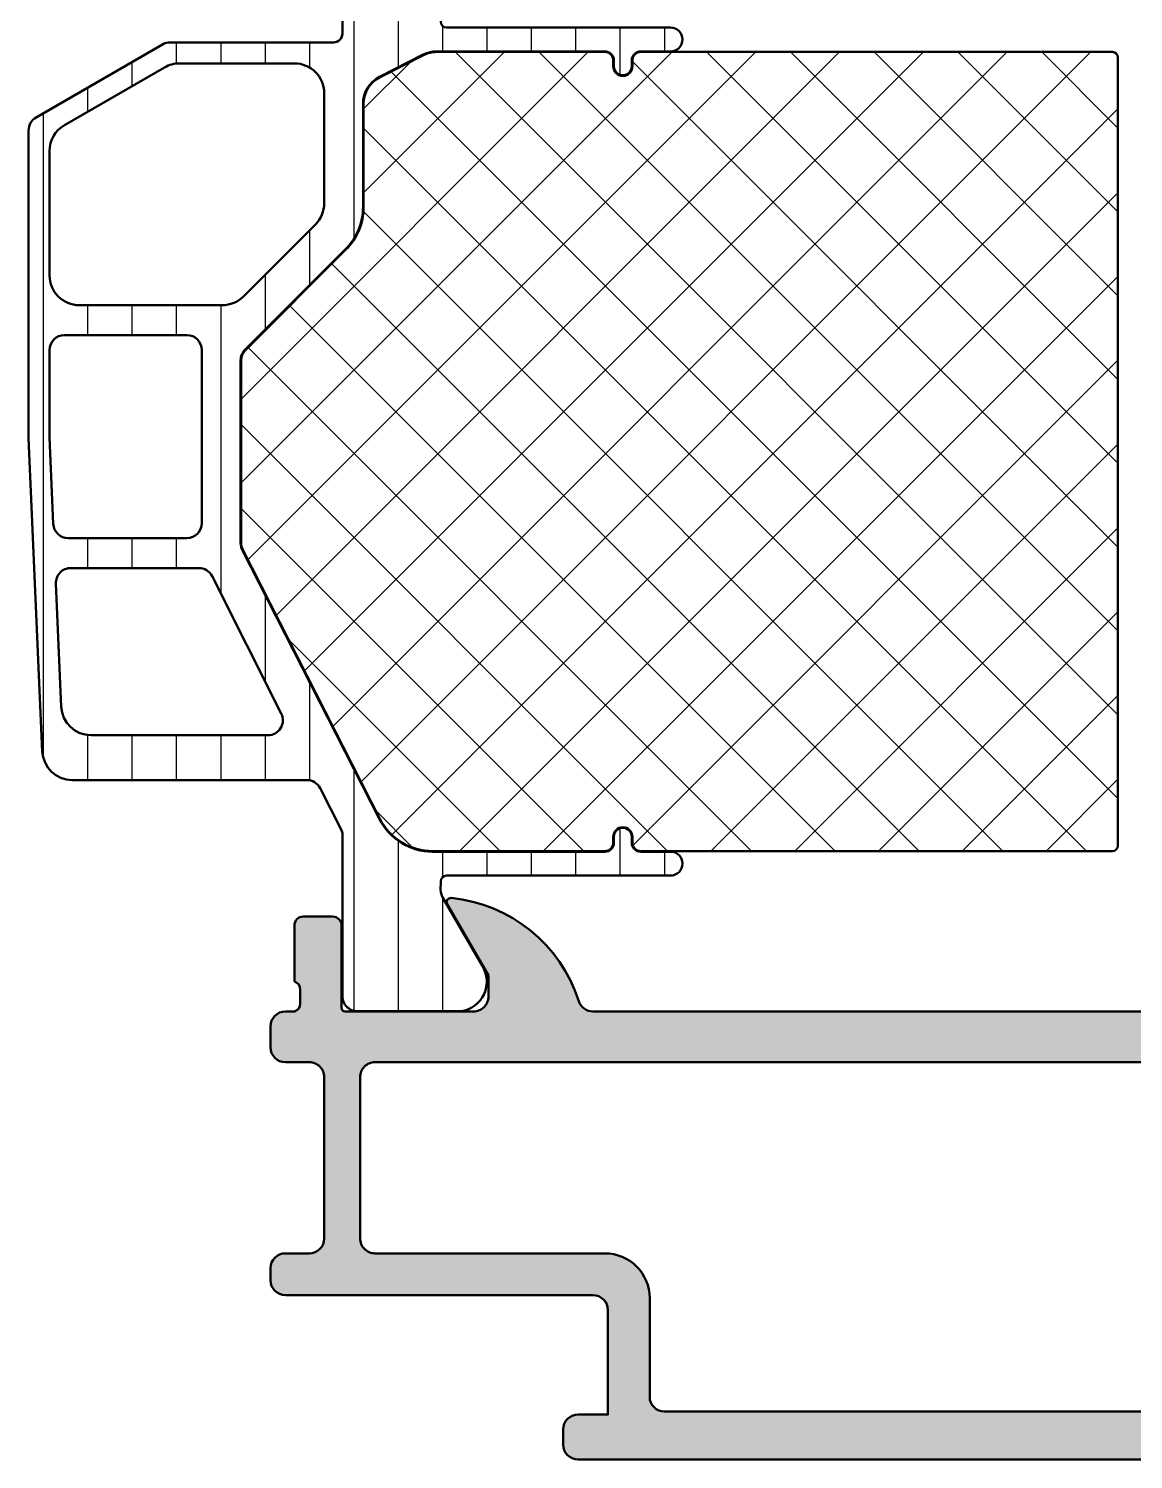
# Model space of a CAD drawing. Extents: x -30 to 68, y 0 to 85.
# Drawn here: x -10.9 to 26.1, y 0 to 47.91 of the extents above; entities that cross this region are included whole.
import ezdxf

# ---------------------------------------------------------------- set-up
doc = ezdxf.new("R2010")
doc.units = 0
for name, color, linetype, lineweight in [('0S-Alu contour', 7, 'Continuous', 50), ('0S-Alu hatch', 252, 'Continuous', 25), ('0S-Plastic contour', 254, 'Continuous', 50), ('0S-Plastic hatch', 253, 'Continuous', 25), ('0S-PT contour', 91, 'Continuous', 50), ('0S-PT hatch', 103, 'Continuous', 25)]:
    doc.layers.add(name, color=color, linetype=linetype, lineweight=lineweight)

# ---------------------------------------------------------------- blocks, each defined once
blk = doc.blocks.new('345350__1DEC77CE_084C_4A21_AF90_62C5592C5F81_')
at = {"layer": '0S-Alu hatch'}
h = blk.add_hatch(color=256, dxfattribs=at)
edge = h.paths.add_edge_path()
edge.add_line((7.000276367180042, 1.000000012878446), (7.000276367180042, 0.5000000128784468))
edge.add_arc((7.500391118378033, 0.5001147334620317), 0.5001147643557833, 180.0131429938963, 269.9798609896767)
edge.add_line((7.500215332023778, 8e-16), (67.5, 1e-16))
edge.add_arc((67.5, 0.5000000000000002), 0.5000000000000001, 270, 360)
edge.add_line((68, 0.5000000000000002), (68, 4.5))
edge.add_arc((67.5, 4.5), 0.5, 0, 90)
edge.add_line((67.5, 5), (66.19999999999999, 5))
edge.add_arc((66.19999999999999, 4.5), 0.5, 90, 180)
edge.add_line((65.69999999999999, 4.5), (65.69999999999999, 4))
edge.add_line((65.69999999999999, 4), (66.69999999999999, 4))
edge.add_line((66.69999999999999, 4), (66.69999999999996, 2.299999999999997))
edge.add_ellipse((65.69999999999997, 2.299999999999987), major_axis=(-0.9999999999999857, 0), ratio=1, start_angle=89.9999999999992, end_angle=180, ccw=False)
edge.add_line((65.69999999999996, 1.299999999999997), (61.69999999999999, 1.299999999999982))
edge.add_ellipse((61.69999999999999, 2.299999999999983), major_axis=(-1.000000000000001, 0), ratio=1, start_angle=0, end_angle=90, ccw=False)
edge.add_line((60.69999999999999, 2.299999999999982), (60.69999999999999, 4))
edge.add_line((60.69999999999999, 4), (61.69999999999999, 4))
edge.add_line((61.69999999999999, 4), (61.69999999999999, 4.499999999999984))
edge.add_arc((61.19999999999999, 4.5), 0.5, 0, 90)
edge.add_line((61.19999999999999, 5), (58.4, 4.999999999999999))
edge.add_arc((58.4, 4.499999999999998), 0.5000000000000009, 90, 180)
edge.add_line((57.9, 4.499999999999998), (57.9, 4.299999999999982))
edge.add_arc((58.4, 4.299999999999982), 0.5, 180, 270)
edge.add_line((58.4, 3.799999999999982), (58.9, 3.799999999999982))
edge.add_ellipse((58.90000000000001, 3.299999999999988), major_axis=(-0.4999999999999947, 0), ratio=1, start_angle=180, end_angle=270.0000000000008, ccw=False)
edge.add_line((59.40000000000001, 3.299999999999982), (59.39999999999997, 2.099999999999981))
edge.add_ellipse((58.89999999999997, 2.099999999999974), major_axis=(-0.5, 0), ratio=1, start_angle=90, end_angle=180, ccw=False)
edge.add_line((58.89999999999997, 1.599999999999978), (45.9983668848607, 1.599999999999979))
edge.add_line((45.9983668848607, 1.599999999999979), (39.90086726378649, 2.209750724796321))
edge.add_ellipse((40.00036986780802, 3.204788067252843), major_axis=(-1.000000040545, 0), ratio=1, start_angle=1.5080649291121517e-05, end_angle=84.28947129819278, ccw=False)
edge.add_line((39.00036982726306, 3.204787804045858), (39.00036982726304, 12.79998738861467))
edge.add_ellipse((39.50041968100179, 12.79987268502243), major_axis=(-0.5000498668943465, 0), ratio=1, start_angle=270.0131427528001, end_angle=359.9868572472245, ccw=False)
edge.add_line((39.50030497740954, 13.29992253876117), (40.5, 13.29992253876117))
edge.add_arc((40.5, 13.79992253876117), 0.5, 270, 360)
edge.add_line((41, 13.79992253876117), (41, 15))
edge.add_ellipse((41.07883644654306, 15.26752059199312), major_axis=(-0.2788950563274436, 0), ratio=1, start_angle=-1.164589374096181, end_angle=73.58012358050541, ccw=False)
edge.add_line((40.79999899999999, 15.27318899999149), (40.79999899999999, 15.72678299999148))
edge.add_ellipse((41.07886709564314, 15.73244365946856), major_axis=(-0.2789255417371297, 0), ratio=1, start_angle=-73.57540544464831, end_angle=1.1628700728916215, ccw=False)
edge.add_line((41, 15.99998699999148), (41, 17.879998))
edge.add_arc((40.69999999999999, 17.879998), 0.3000000000000114, 0, 90)
edge.add_line((40.69999999999999, 18.17999800000001), (39.72002568095721, 18.179998))
edge.add_arc((39.72002568095721, 17.879998), 0.3000000000000007, 90, 180)
edge.add_line((39.42002568095721, 17.879998), (39.42002568095721, 15.11999999999999))
edge.add_ellipse((39.30002568095721, 15.12), major_axis=(-0.1199999999999974, 0), ratio=1, start_angle=90, end_angle=180, ccw=False)
edge.add_line((39.30002568095721, 15), (35.00000000000002, 15))
edge.add_ellipse((35.00000000000001, 15.49999999999999), major_axis=(-0.4999999999999965, 0), ratio=1, start_angle=0, end_angle=90.0000000000008, ccw=False)
edge.add_line((34.50000000000001, 15.5), (34.49999999999999, 16.2))
edge.add_line((34.49999999999999, 16.2), (35.88149545762237, 18.59282032302755))
edge.add_arc((35.76188021535172, 18.6618802153517), 0.1381197846482894, 330.0000000000001, 455.6225775507986)
edge.add_arc((36.23822324117386, 13.82339113815207), 5.000000000000113, 95.622577550794, 162.2515836439304)
edge.add_ellipse((31.00000000000005, 15.49999999999988), major_axis=(-0.4999999999998844, 0), ratio=1, start_angle=89.99999999999511, end_angle=162.2515836439256, ccw=False)
edge.add_line((31.00000000000001, 15), (7.999999999999992, 15))
edge.add_ellipse((8.000000000000023, 15.49999999999984), major_axis=(-0.4999999999998384, 0), ratio=1, start_angle=17.748416356065775, end_angle=89.99999999999648, ccw=False)
edge.add_arc((2.761776758826187, 13.82339113815201), 5.000000000000197, 17.74841635607066, 84.37742244920675)
edge.add_arc((3.23811978464829, 18.66188021535171), 0.138119784648294, 84.37742244921039, 209.9999999999989)
edge.add_line((3.11850454237763, 18.59282032302757), (4.500000000000007, 16.19999999999999))
edge.add_line((4.500000000000007, 16.19999999999999), (4.5, 15.5))
edge.add_ellipse((4, 15.50000000000001), major_axis=(-0.4999999999999992, 0), ratio=1, start_angle=89.9999999999983, end_angle=180, ccw=False)
edge.add_line((3.999999999999985, 15.00000000000001), (-0.3000256809571908, 15))
edge.add_ellipse((-0.3000256809571966, 15.12), major_axis=(-0.1199999999999992, 0), ratio=1, start_angle=0, end_angle=90.00000000000267, ccw=False)
edge.add_line((-0.4200256809571954, 15.12), (-0.4200256809571954, 17.879998))
edge.add_arc((-0.7200256809572068, 17.87999799999999), 0.3000000000000114, 0, 90)
edge.add_line((-0.7200256809572068, 18.17999800000001), (-1.699999999999988, 18.179998))
edge.add_arc((-1.700000000000002, 17.87999800000001), 0.2999999999999936, 89.99999999999729, 180)
edge.add_line((-1.999999999999996, 17.87999800000001), (-1.999999999999985, 15.99998699999149))
edge.add_ellipse((-2.078867095643157, 15.73244365946855), major_axis=(-0.2789255417371535, 0), ratio=1, start_angle=178.8371299271133, end_angle=253.5754054446447, ccw=False)
edge.add_line((-1.799998999999985, 15.72678299999149), (-1.799998999999985, 15.2731889999915))
edge.add_ellipse((-2.078836446543035, 15.26752059199313), major_axis=(-0.2788950563274373, 0), ratio=1, start_angle=106.41987641949041, end_angle=181.1645893740969, ccw=False)
edge.add_line((-2, 15.00000000000001), (-2.299680908210589, 15))
edge.add_arc((-2.299680908210589, 14.5), 0.5000000000000036, 90, 180)
edge.add_line((-2.799680908210593, 14.5), (-2.799680908210589, 13.79992253876117))
edge.add_arc((-2.29956618973938, 13.80003725723238), 0.5001147316285183, 180.0131427528032, 269.9868572472035)
edge.add_line((-2.299680908210547, 13.29992253876117), (-1.499693115241839, 13.29992253876117))
edge.add_ellipse((-1.499443254268492, 12.80017239973451), major_axis=(-0.4997502014883678, 0), ratio=1, start_angle=179.9713537287259, end_angle=270.02864627126036, ccw=False)
edge.add_line((-0.9996931152418397, 12.79992253876115), (-0.9996931152418255, 7.400020671848328))
edge.add_ellipse((-1.499713436076874, 7.400040992683379), major_axis=(-0.5000203212479685, 0), ratio=1, start_angle=90.0023285015335, end_angle=179.9976714983276, ccw=False)
edge.add_line((-1.499693115241825, 6.90002067184833), (-2.299680908210575, 6.900020671848325))
edge.add_arc((-2.299566189739365, 6.399905953377112), 0.5001147316285218, 90.01314275280141, 179.9868572471968)
edge.add_line((-2.799680908210579, 6.400020671848338), (-2.799680908210575, 5.999996257785828))
edge.add_arc((-2.299566189739365, 6.000110976257024), 0.5001147316285183, 180.0131427528032, 269.986857247197)
edge.add_line((-2.299680908210589, 5.499996257785815), (8.00027636718005, 5.499996257785825))
edge.add_ellipse((8.000276199942052, 4.999996090547827), major_axis=(-0.5000001672380266, 0), ratio=1, start_angle=180.0000191671709, end_angle=269.9999808359436, ccw=False)
edge.add_line((8.50027636718005, 4.999996257813003), (8.500276367180042, 1.499999953273801))
edge.add_line((8.500276367180042, 1.499999953273801), (7.500276367180042, 1.499999953273801))
edge.add_arc((7.500391085671957, 0.9998852347682088), 0.5001147316629067, 90.0131427551726, 179.9868504146385)
edge = h.paths.add_edge_path()
edge.add_line((0.7003190917894245, 13.29992253876117), (37.30035380553454, 13.29992253876116))
edge.add_ellipse((37.30048878729687, 12.80005752052349), major_axis=(-0.4998650364626666, 0), ratio=1, start_angle=179.9845280529183, end_angle=270.0154719470708, ccw=False)
edge.add_line((37.80035380553454, 12.79992253876116), (37.80035380553453, 2.099975658420646))
edge.add_ellipse((37.30025928519608, 2.100070059527233), major_axis=(-0.5000945292483385, 0), ratio=1, start_angle=90.0108291856593, end_angle=179.9891844747251, ccw=False)
edge.add_line((37.30035380553454, 1.5999755392113), (10.40030078124254, 1.5999755392113))
edge.add_ellipse((10.400395301581, 2.100070059527243), major_axis=(-0.5000945292483491, 0), ratio=1, start_angle=0.010815525275006621, end_angle=89.98917081434081, ccw=False)
edge.add_line((9.900300781242542, 2.099975658420602), (9.900300781242535, 5.400020670741937))
edge.add_arc((8.40030085426848, 5.400020744874273), 1.499999926974057, 2.8316468405e-06, 90.00000278938575)
edge.add_line((8.400300781242535, 6.900020671848325), (0.7003190917894245, 6.900020671848327))
edge.add_ellipse((0.7001505502649508, 7.39979111946681), major_axis=(-0.4997704760377753, 0), ratio=1, start_angle=-0.02631684688930136, end_angle=90.0193223062808, ccw=False)
edge.add_line((0.2003801269456744, 7.400020671848325), (0.2003801269456733, 12.79992253876121))
edge.add_ellipse((0.7001505502649508, 12.80015209114268), major_axis=(-0.4997704760377764, 0), ratio=1, start_angle=-90.01932230628069, end_angle=0.02631684688930136, ccw=False)
at = {"layer": '0S-Alu contour', "color": 7}
for points in [[(3.11850454237763, 18.59282032302757), (4.500000000000007, 16.19999999999999), (4.5, 15.5)], [(-1.999999999999996, 17.87999800000001), (-1.999999999999985, 15.99998699999149)], [(-0.7200256809572068, 18.17999800000001), (-1.699999999999988, 18.179998)], [(-0.4200256809571954, 15.12), (-0.4200256809571954, 17.879998)], [(-1.799998999999985, 15.72678299999149), (-1.799998999999985, 15.2731889999915)], [(-2, 15.00000000000001), (-2.299680908210589, 15)], [(3.999999999999985, 15.00000000000001), (-0.3000256809571908, 15)], [(31.00000000000001, 15), (7.999999999999992, 15)], [(-2.799680908210593, 14.5), (-2.799680908210589, 13.79992253876117)], [(-2.299680908210547, 13.29992253876117), (-1.499693115241839, 13.29992253876117)], [(0.7003190917894245, 13.29992253876117), (37.30035380553454, 13.29992253876116)], [(-0.9996931152418397, 12.79992253876115), (-0.9996931152418255, 7.400020671848328)], [(0.2003801269456744, 7.400020671848325), (0.2003801269456733, 12.79992253876121)], [(-1.499693115241825, 6.90002067184833), (-2.299680908210575, 6.900020671848325)], [(8.400300781242535, 6.900020671848325), (0.7003190917894244, 6.900020671848327)], [(-2.799680908210579, 6.400020671848338), (-2.799680908210575, 5.999996257785828)], [(-2.299680908210589, 5.499996257785815), (8.00027636718005, 5.499996257785825)], [(9.900300781242542, 2.099975658420602), (9.900300781242535, 5.400020670741937)], [(8.50027636718005, 4.999996257813003), (8.500276367180042, 1.499999953273801), (7.500276367180042, 1.499999953273801)], [(37.30035380553454, 1.5999755392113), (10.40030078124254, 1.5999755392113)], [(7.000276367180042, 1.000000012878446), (7.000276367180042, 0.5000000128784468)], [(7.500215332023778, 8e-16), (67.5, 1e-16)]]:
    blk.add_lwpolyline(points, dxfattribs=at)
for centre, radius, start, end in [((3.23811978464829, 18.66188021535171), 0.138119784648294, 84.37742244921039, 209.9999999999989), ((2.761776758826187, 13.82339113815201), 5.000000000000197, 17.74841635607066, 84.37742244920675), ((-1.700000000000002, 17.87999800000001), 0.2999999999999936, 89.99999999999729, 180), ((-0.7200256809572068, 17.87999799999999), 0.3000000000000114, 0, 90), ((-2.299680908210589, 14.5), 0.5000000000000036, 90, 180), ((-2.29956618973938, 13.80003725723238), 0.5001147316285183, 180.0131427528032, 269.9868572472035), ((-2.299566189739365, 6.399905953377112), 0.5001147316285218, 90.01314275280141, 179.9868572471968), ((8.40030085426848, 5.400020744874273), 1.499999926974057, 2.8316468405e-06, 90.00000278938575), ((-2.299566189739365, 6.000110976257024), 0.5001147316285183, 180.0131427528032, 269.986857247197), ((7.500391085671957, 0.9998852347682088), 0.5001147316629067, 90.0131427551726, 179.9868504146385), ((7.500391118378033, 0.5001147334620317), 0.5001147643557833, 180.0131429938963, 269.9798609896767)]:
    blk.add_arc(centre, radius, start, end, dxfattribs=at)
at = {"layer": '0S-Alu contour', "color": 7, "extrusion": (0, 0, -1)}
for centre, radius, start, end in [((2.078867095643157, 15.73244365946855), 0.2789255417371535, 106.4245945553553, 181.1628700728868), ((-4, 15.50000000000001), 0.4999999999999992, 180, 270.0000000000017), ((-8.000000000000023, 15.49999999999984), 0.4999999999998384, 270.0000000000035, 342.2515836439342), ((2.078836446543035, 15.26752059199313), 0.2788950563274373, 178.8354106259031, 253.5801235805096), ((0.3000256809571966, 15.12), 0.1199999999999992, 269.9999999999973, 0), ((1.499443254268492, 12.80017239973451), 0.4997502014883678, 89.97135372873966, 180.0286462712742), ((-0.7001505502649508, 12.80015209114268), 0.4997704760377764, 359.9736831531107, 90.01932230628076), ((1.499713436076874, 7.400040992683379), 0.5000203212479685, 180.0023285016724, 269.9976714984665), ((-0.7001505502649508, 7.39979111946681), 0.4997704760377754, 269.9806776937192, 0.0263168468893796), ((-8.000276199942052, 4.999996090547827), 0.5000001672380266, 90.00001916405645, 179.9999808328291), ((-10.400395301581, 2.100070059527243), 0.5000945292483491, 270.0108291856592, 359.989184474725)]:
    blk.add_arc(centre, radius, start, end, dxfattribs=at)
blk = doc.blocks.new('284043__8C5AE41A_745D_4989_9117_41BB7BEE3DD2___B28AA265_EF4E_4EB4_864A_F694E3C9CBFE_')
at = {"layer": '0S-Plastic hatch'}
h = blk.add_hatch(dxfattribs=at)
h.set_pattern_fill('ANSI31', color=256, scale=0.4680000000000001, angle=45, style=0)
h.set_pattern_definition([(90, (0, 0), (-1.4859, 0), [])])
edge = h.paths.add_edge_path()
edge.add_line((10.60005496737442, 47.95000000000221), (3.100054967374362, 47.95000000000224))
edge.add_ellipse((3.100054967374531, 48.15000000000215), major_axis=(-0.1999999999999034, 0), ratio=1, start_angle=0, end_angle=89.99999999995163, ccw=False)
edge.add_line((2.900054967374629, 48.15000000000215), (2.899977361976354, 48.42581878700408))
edge.add_ellipse((3.399977361871255, 48.42580853271041), major_axis=(-0.5000000000000516, 0), ratio=1, start_angle=330.0000034006588, end_angle=359.9988249444108, ccw=False)
edge.add_line((2.966964645140819, 48.67580850700996), (4.285481498099471, 50.95954700000003))
edge.add_arc((3.444228849108128, 51.50018192527717), 0.99999607092447, 327.2729839001595, 441.818391948101)
edge.add_line((3.586539498099468, 52.49000000000002), (0.1099980000000045, 52.49000000000002))
edge.add_arc((0.1099953603749242, 51.99000402256139), 0.4999959774455975, 89.9996975188133, 180.0003024817733)
edge.add_line((-0.3900006170637055, 51.99000138293119), (-0.3894094438636841, 47.75004182869324))
edge.add_ellipse((-0.6894094409476195, 47.75000000000217), major_axis=(-0.300000000000001, 0), ratio=1, start_angle=90.00000000000108, end_angle=180.0079886915353, ccw=False)
edge.add_line((-0.689409440947614, 47.45000000000217), (-6.165970436409693, 47.45000000000219))
edge.add_arc((-6.165970436409793, 46.95000000000183), 0.5000000000003624, 89.99999999998862, 119.999999999991)
edge.add_line((-6.415970436409907, 47.3830127018944), (-10.64994503262528, 44.93852632902735))
edge.add_arc((-10.39994503262541, 44.50551362713496), 0.5000000000000941, 119.9999999999768, 180)
edge.add_line((-10.8999450326255, 44.50551362713496), (-10.89994503262551, 34.20188277422027))
edge.add_line((-10.89994503262551, 34.20188277422027), (-10.44170151195214, 23.70638061263667))
edge.add_arc((-9.442653290370458, 23.75000000000202), 0.9999999999998316, 182.5000000000017, 270.0000000000065)
edge.add_line((-9.442653290370345, 22.75000000000219), (-1.582449368332788, 22.75000000000217))
edge.add_ellipse((-1.582449368332755, 22.25000000000235), major_axis=(-0.4999999999998224, 0), ratio=1, start_angle=207.0072193886976, end_angle=270.0000000000038, ccw=False)
edge.add_line((-1.136974711653977, 22.47705138241776), (-0.4219590108660043, 21.07419106754013))
edge.add_ellipse((-0.6892438048733928, 20.93796023809092), major_axis=(-0.2999999999999884, 0), ratio=1, start_angle=179.9920113084649, end_angle=207.0072193886824, ccw=False)
edge.add_line((-0.3892438077894695, 20.93791840939999), (-0.3900006170636914, 15.5099986170637))
edge.add_arc((0.1099953603749242, 15.50999597743863), 0.4999959774455833, 179.9996975182267, 270.0003024811867)
edge.add_line((0.1099980000000044, 15.01000000000001), (3.586539498099469, 15.01000000000001))
edge.add_arc((3.444228849108128, 15.99981807472286), 0.9999960709244774, 278.181608051899, 392.7270160998408)
edge.add_line((4.285481498099475, 16.54045300000002), (2.966964645140819, 18.82419149299002))
edge.add_ellipse((3.399977361871209, 19.07419146728956), major_axis=(-0.5000000000000056, 0), ratio=1, start_angle=0.001175055589214935, end_angle=29.999996599342808, ccw=False)
edge.add_line((2.899977361976354, 19.0741812129951), (2.900054967374501, 19.34999999957521))
edge.add_ellipse((3.100054967587951, 19.34999999978874), major_axis=(-0.2000000002134499, 0), ratio=1, start_angle=270.00000006120507, end_angle=360, ccw=False)
edge.add_line((3.100054967374305, 19.55000000000219), (10.60005496737448, 19.55000000000219))
edge.add_arc((10.60005496737451, 19.95000000000219), 0.3999999999999986, 269.9999999999959, 449.9999999999959)
edge.add_line((10.60005496737454, 20.35000000000219), (9.600054967374597, 20.35000000000218))
edge.add_ellipse((9.600054967374492, 20.65000000000213), major_axis=(-0.2999999999999474, 0), ratio=1, start_angle=0, end_angle=90.00000000002012, ccw=False)
edge.add_line((9.300054967374543, 20.65000000000213), (9.300054967374585, 20.85000000000219))
edge.add_arc((9.000054967374545, 20.85000000000219), 0.3000000000000398, 0, 180)
edge.add_line((8.700054967374506, 20.85000000000219), (8.700054967374506, 20.65000000000217))
edge.add_ellipse((8.400054967374599, 20.65000000000213), major_axis=(-0.2999999999999065, 0), ratio=1, start_angle=89.99999999999358, end_angle=180, ccw=False)
edge.add_line((8.400054967374565, 20.35000000000222), (2.629705717146578, 20.35000000000218))
edge.add_ellipse((2.629705717146655, 22.35000000000227), major_axis=(-2.000000000000092, 0), ratio=1, start_angle=27.007219388690373, end_angle=89.99999999999778, ccw=False)
edge.add_line((0.8478070904307061, 21.44179447034052), (-3.745419689304355, 30.45370226400085))
edge.add_ellipse((-3.299945032626238, 30.68075364641629), major_axis=(-0.4999999999992484, 0), ratio=1, start_angle=0, end_angle=27.007219388735678, ccw=False)
edge.add_line((-3.799945032625487, 30.68075364641629), (-3.799945032625487, 36.80441558773053))
edge.add_ellipse((-3.299945032625514, 36.80441558773055), major_axis=(-0.4999999999999725, 0), ratio=1, start_angle=314.9999999999974, end_angle=360, ccw=False)
edge.add_line((-3.653498423218749, 37.15796897832382), (-0.285731470252486, 40.52573593128985))
edge.add_arc((-1.699945032625535, 41.939949493663), 2, 314.9999999999981, 360)
edge.add_line((0.3000549673744646, 41.939949493663), (0.3000549673745922, 45.40247913859537))
edge.add_ellipse((1.300054967374525, 45.40247913859531), major_axis=(-0.9999999999999332, 0), ratio=1, start_angle=296.9864693082964, end_angle=360, ccw=False)
edge.add_line((0.8462748960453154, 46.29359285011832), (2.31422408847672, 47.0411137115253))
edge.add_ellipse((2.768004159805673, 46.15000000000314), major_axis=(-0.9999999999990475, 0), ratio=1, start_angle=270.0000000000116, end_angle=296.9864693083056, ccw=False)
edge.add_line((2.768004159805471, 47.15000000000219), (8.400054967374423, 47.15000000000215))
edge.add_ellipse((8.400054967374516, 46.85000000000228), major_axis=(-0.2999999999998764, 0), ratio=1, start_angle=180, end_angle=270.0000000000176, ccw=False)
edge.add_line((8.700054967374392, 46.85000000000228), (8.700054967374506, 46.65000000000218))
edge.add_arc((9.000054967374515, 46.65000000000218), 0.3000000000000114, 180, 360)
edge.add_line((9.300054967374528, 46.65000000000218), (9.300054967374535, 46.85000000000212))
edge.add_ellipse((9.600054967374476, 46.85000000000225), major_axis=(-0.2999999999999403, 0), ratio=1, start_angle=270.0000000000312, end_angle=360, ccw=False)
edge.add_line((9.600054967374312, 47.15000000000219), (10.60005496737448, 47.1500000000022))
edge.add_arc((10.60005496737445, 47.55000000000221), 0.4000000000000057, 270.0000000000041, 450.000000000004)
edge = h.paths.add_edge_path()
edge.add_line((-10.19994503262546, 39.6500000000022), (-10.19994503262546, 43.81269330410755))
edge.add_ellipse((-9.199945032625465, 43.81269330410755), major_axis=(-0.9999999999999959, 0), ratio=1, start_angle=300.0000000000001, end_angle=360, ccw=False)
edge.add_line((-9.699945032625465, 44.67871870789198), (-6.344431405492509, 46.61602540378663))
edge.add_ellipse((-5.8444314054925, 45.7500000000022), major_axis=(-1, 0), ratio=1, start_angle=270.0000000000008, end_angle=300.00000000000057, ccw=False)
edge.add_line((-5.844431405492514, 46.7500000000022), (-1.999945032625419, 46.7500000000022))
edge.add_ellipse((-1.999945032625419, 45.7500000000022), major_axis=(-1, 0), ratio=1, start_angle=180, end_angle=270, ccw=False)
edge.add_line((-0.9999450326254191, 45.7500000000022), (-0.9999450326254165, 42.06421356237529))
edge.add_ellipse((-1.999945032625419, 42.06421356237529), major_axis=(-1.000000000000002, 0), ratio=1, start_angle=135.0000000000004, end_angle=180, ccw=False)
edge.add_line((-1.292838251438865, 41.35710678118875), (-3.707051813811976, 38.94289321881565))
edge.add_ellipse((-4.414158594998525, 39.6500000000022), major_axis=(-1, 0), ratio=1, start_angle=90, end_angle=135.0000000000001, ccw=False)
edge.add_line((-4.414158594998525, 38.6500000000022), (-9.199945032625465, 38.6500000000022))
edge.add_ellipse((-9.199945032625465, 39.6500000000022), major_axis=(-1, 0), ratio=1, start_angle=0, end_angle=90, ccw=False)
edge = h.paths.add_edge_path()
edge.add_ellipse((-9.486964033625853, 29.35000000000235), major_axis=(-0.4999999999998437, 0), ratio=1, start_angle=-90.00000000002109, end_angle=2.499999999990507, ccw=False)
edge.add_line((-9.486964033625666, 29.85000000000219), (-5.201609791065834, 29.85000000000219))
edge.add_ellipse((-5.201609791065848, 29.3500000000021), major_axis=(-0.5000000000000855, 0), ratio=1, start_angle=206.7367475977947, end_angle=269.9999999999984, ccw=False)
edge.add_line((-4.755068277857617, 29.57494594235668), (-2.437811529662443, 24.97494594235661))
edge.add_ellipse((-2.884353042870529, 24.75000000000211), major_axis=(-0.4999999999999219, 0), ratio=1, start_angle=89.9999999999983, end_angle=206.7367475977945, ccw=False)
edge.add_line((-2.884353042870543, 24.25000000000219), (-8.80747782511912, 24.25000000000221))
edge.add_ellipse((-8.807477825119108, 25.25000000000217), major_axis=(-0.9999999999999609, 0), ratio=1, start_angle=2.500000000003297, end_angle=89.9999999999992, ccw=False)
edge.add_line((-9.806526046700924, 25.20638061263678), (-9.98648814441663, 29.32819030631977))
edge = h.paths.add_edge_path()
edge.add_line((-10.19994503262546, 34.21715682855333), (-10.19994503262546, 37.15000000000219))
edge.add_ellipse((-9.699945032625465, 37.1500000000022), major_axis=(-0.5, 0), ratio=1, start_angle=270, end_angle=360, ccw=False)
edge.add_line((-9.699945032625465, 37.65000000000219), (-5.599945032625441, 37.65000000000219))
edge.add_ellipse((-5.599945032625441, 37.1500000000022), major_axis=(-0.5, 0), ratio=1, start_angle=180, end_angle=270, ccw=False)
edge.add_line((-5.099945032625441, 37.1500000000022), (-5.099945032625438, 31.35000000000219))
edge.add_ellipse((-5.599945032625441, 31.35000000000219), major_axis=(-0.5000000000000036, 0), ratio=1, start_angle=90, end_angle=180, ccw=False)
edge.add_line((-5.599945032625441, 30.85000000000218), (-9.574285919442673, 30.85000000000219))
edge.add_ellipse((-9.574285919442687, 31.3500000000022), major_axis=(-0.5000000000000155, 0), ratio=1, start_angle=2.500000000001819, end_angle=90.00000000000159, ccw=False)
edge.add_line((-10.07381003023363, 31.32819030631952), (-10.19994503262546, 34.21715682855333))
at = {"layer": '0S-Alu contour', "color": 7}
for points in [[(-9.699945032625465, 44.67871870789198), (-6.344431405492509, 46.61602540378663)], [(-5.844431405492514, 46.7500000000022), (-1.999945032625419, 46.7500000000022)], [(-0.9999450326254191, 45.7500000000022), (-0.9999450326254165, 42.06421356237529)], [(-10.19994503262546, 39.6500000000022), (-10.19994503262546, 43.81269330410755)], [(-1.292838251438865, 41.35710678118875), (-3.707051813811976, 38.94289321881565)], [(-4.414158594998525, 38.6500000000022), (-9.199945032625465, 38.6500000000022)], [(-9.699945032625465, 37.65000000000219), (-5.599945032625441, 37.65000000000219)], [(-10.19994503262546, 34.21715682855333), (-10.19994503262546, 37.15000000000219)], [(-5.099945032625441, 37.1500000000022), (-5.099945032625438, 31.35000000000219)], [(-10.07381003023363, 31.32819030631952), (-10.19994503262546, 34.21715682855333)], [(-5.599945032625441, 30.85000000000218), (-9.574285919442673, 30.85000000000219)], [(-9.486964033625666, 29.85000000000219), (-5.201609791065834, 29.85000000000219)], [(-9.806526046700924, 25.20638061263678), (-9.98648814441663, 29.32819030631977)], [(-4.755068277857617, 29.57494594235668), (-2.437811529662443, 24.97494594235661)], [(-2.884353042870543, 24.25000000000219), (-8.80747782511912, 24.25000000000221)]]:
    blk.add_lwpolyline(points, dxfattribs=at)
at = {"layer": '0S-Alu contour', "color": 7, "extrusion": (0, 0, -1)}
for centre, radius, start, end in [((5.8444314054925, 45.7500000000022), 1, 59.99999999999943, 89.9999999999992), ((1.999945032625419, 45.7500000000022), 1, 90, 180), ((9.199945032625465, 43.81269330410755), 0.9999999999999959, 0, 59.99999999999986), ((1.999945032625419, 42.06421356237529), 1.000000000000002, 180, 224.9999999999997), ((9.199945032625465, 39.6500000000022), 1, 270, 0), ((4.414158594998525, 39.6500000000022), 1, 224.9999999999999, 270), ((9.699945032625465, 37.1500000000022), 0.5, 0, 90), ((5.599945032625441, 37.1500000000022), 0.5, 90, 180), ((9.574285919442687, 31.3500000000022), 0.5000000000000155, 269.9999999999984, 357.4999999999982), ((5.599945032625441, 31.35000000000219), 0.5000000000000036, 180, 270), ((9.486964033625853, 29.35000000000235), 0.4999999999998437, 357.5000000000095, 90.00000000002115), ((5.201609791065848, 29.3500000000021), 0.5000000000000855, 90.0000000000016, 153.2632524022053), ((8.807477825119108, 25.25000000000217), 0.9999999999999609, 270.0000000000008, 357.4999999999967), ((2.884353042870529, 24.75000000000211), 0.4999999999999219, 153.2632524022055, 270.0000000000017)]:
    blk.add_arc(centre, radius, start, end, dxfattribs=at)
at = {"layer": '0S-Plastic contour', "color": 7}
for points in [[(3.586539498099468, 52.49000000000002), (0.1099980000000045, 52.49000000000002)], [(-0.3900006170637055, 51.99000138293119), (-0.3894094438636841, 47.75004182869324)], [(2.966964645140819, 48.67580850700996), (4.285481498099471, 50.95954700000003)], [(2.900054967374629, 48.15000000000215), (2.899977361976354, 48.42581878700408)], [(10.60005496737442, 47.95000000000221), (3.100054967374362, 47.95000000000224)], [(-0.689409440947614, 47.45000000000217), (-6.165970436409693, 47.45000000000219)], [(-6.415970436409907, 47.3830127018944), (-10.64994503262528, 44.93852632902735)], [(0.8462748960453154, 46.29359285011832), (2.31422408847672, 47.0411137115253)], [(2.768004159805471, 47.15000000000219), (8.400054967374423, 47.15000000000215)], [(9.600054967374312, 47.15000000000219), (10.60005496737448, 47.1500000000022)], [(8.700054967374392, 46.85000000000228), (8.700054967374506, 46.65000000000218)], [(9.300054967374528, 46.65000000000218), (9.300054967374535, 46.85000000000212)], [(0.3000549673744646, 41.939949493663), (0.3000549673745922, 45.40247913859537)], [(-10.8999450326255, 44.50551362713496), (-10.89994503262551, 34.20188277422027), (-10.44170151195214, 23.70638061263667)], [(-3.653498423218749, 37.15796897832382), (-0.285731470252486, 40.52573593128985)], [(-3.799945032625487, 30.68075364641629), (-3.799945032625487, 36.80441558773053)], [(0.8478070904307061, 21.44179447034052), (-3.745419689304355, 30.45370226400085)], [(-9.442653290370345, 22.75000000000219), (-1.582449368332788, 22.75000000000217)], [(-1.136974711653977, 22.47705138241776), (-0.4219590108660043, 21.07419106754013)], [(-0.3892438077894695, 20.93791840939999), (-0.3900006170636914, 15.5099986170637)], [(8.700054967374506, 20.85000000000219), (8.700054967374506, 20.65000000000217)], [(9.300054967374543, 20.65000000000213), (9.300054967374585, 20.85000000000219)], [(8.400054967374565, 20.35000000000222), (2.629705717146578, 20.35000000000218)], [(10.60005496737454, 20.35000000000219), (9.600054967374597, 20.35000000000218)], [(2.899977361976354, 19.0741812129951), (2.900054967374501, 19.34999999957521)], [(3.100054967374305, 19.55000000000219), (10.60005496737448, 19.55000000000219)], [(4.285481498099475, 16.54045300000002), (2.966964645140819, 18.82419149299002)], [(0.1099980000000044, 15.01000000000001), (3.586539498099469, 15.01000000000001)]]:
    blk.add_lwpolyline(points, dxfattribs=at)
for centre, radius, start, end in [((0.1099953603749242, 51.99000402256139), 0.4999959774455975, 89.9996975188133, 180.0003024817733), ((3.444228849108128, 51.50018192527717), 0.99999607092447, 327.2729839001595, 81.81839194810105), ((10.60005496737445, 47.55000000000221), 0.4000000000000057, 270.0000000000041, 90.00000000000406), ((-6.165970436409793, 46.95000000000183), 0.5000000000003624, 89.99999999998862, 119.999999999991), ((9.000054967374515, 46.65000000000218), 0.3000000000000114, 180, 0), ((-10.39994503262541, 44.50551362713496), 0.5000000000000941, 119.9999999999768, 180), ((-1.699945032625535, 41.939949493663), 2, 314.9999999999981, 0), ((-9.442653290370458, 23.75000000000202), 0.9999999999998316, 182.5000000000017, 270.0000000000065), ((9.000054967374545, 20.85000000000219), 0.3000000000000398, 0, 180), ((10.60005496737451, 19.95000000000219), 0.3999999999999986, 269.9999999999959, 89.99999999999594), ((3.444228849108128, 15.99981807472286), 0.9999960709244774, 278.181608051899, 32.72701609984079), ((0.1099953603749242, 15.50999597743863), 0.4999959774455833, 179.9996975182267, 270.0003024811867)]:
    blk.add_arc(centre, radius, start, end, dxfattribs=at)
at = {"layer": '0S-Plastic contour', "color": 7, "extrusion": (0, 0, -1)}
for centre, radius, start, end in [((-3.399977361871255, 48.42580853271041), 0.5000000000000516, 0.0011750555892266, 29.99999659934123), ((-3.100054967374531, 48.15000000000215), 0.1999999999999034, 270.0000000000484, 0), ((0.6894094409476195, 47.75000000000217), 0.300000000000001, 179.9920113084647, 269.9999999999989), ((-2.768004159805673, 46.15000000000314), 0.9999999999990475, 63.0135306916944, 89.9999999999884), ((-8.400054967374516, 46.85000000000228), 0.2999999999998764, 89.99999999998236, 180), ((-9.600054967374476, 46.85000000000225), 0.2999999999999403, 0, 89.99999999996878), ((-1.300054967374525, 45.40247913859531), 0.9999999999999332, 0, 63.01353069170357), ((3.299945032625514, 36.80441558773055), 0.4999999999999725, 0, 45.00000000000264), ((3.299945032626238, 30.68075364641629), 0.4999999999992484, 332.9927806112643, 0), ((1.582449368332755, 22.25000000000235), 0.4999999999998224, 89.99999999999618, 152.9927806113024), ((-2.629705717146655, 22.35000000000227), 2.000000000000092, 270.0000000000022, 332.9927806113096), ((0.6892438048733928, 20.93796023809092), 0.2999999999999884, 152.9927806113176, 180.0079886915352), ((-8.400054967374599, 20.65000000000213), 0.2999999999999065, 180, 270.0000000000064), ((-9.600054967374492, 20.65000000000213), 0.2999999999999474, 269.9999999999799, 0), ((-3.100054967587951, 19.34999999978874), 0.2000000002134499, 0, 89.99999993879493), ((-3.399977361871209, 19.07419146728956), 0.5000000000000056, 330.0000034006572, 359.9988249444108)]:
    blk.add_arc(centre, radius, start, end, dxfattribs=at)
blk = doc.blocks.new('466570__4A9D7420_052E_4353_9289_E0C23E1397F8_')
at = {"layer": '0S-PT hatch'}
h = blk.add_hatch(dxfattribs=at)
h.set_pattern_fill('ANSI37', color=256, scale=0.625, angle=90, style=0)
h.set_pattern_definition([(135, (0, 0), (-1.403165018917055, -1.403165018917055), []), (225, (0, 0), (1.403165018917055, -1.403165018917055), [])])
edge = h.paths.add_edge_path()
edge.add_line((25.4001099347533, 47.13000000000217), (9.600054967374398, 47.1300000000022))
edge.add_arc((9.60005496737439, 46.85000000000219), 0.2800000000000082, 89.99999999999856, 180)
edge.add_line((9.320054967374382, 46.85000000000219), (9.32005496737456, 46.65000000000222))
edge.add_ellipse((9.000054967374545, 46.65000000000222), major_axis=(-0.3200000000000145, 0), ratio=1, start_angle=0, end_angle=180, ccw=False)
edge.add_line((8.68005496737453, 46.65000000000222), (8.680054967374303, 46.85000000000232))
edge.add_arc((8.400054967374373, 46.85000000000226), 0.2799999999999301, 0, 90.00000000002181)
edge.add_line((8.400054967374267, 47.13000000000219), (2.768004159805528, 47.13000000000219))
edge.add_arc((2.768004159805769, 46.15000000000322), 0.9799999999989665, 90.00000000001413, 116.9864693083103)
edge.add_line((2.323299689903369, 47.02329143729481), (0.855350497471818, 46.27577057588793))
edge.add_arc((1.300054967374592, 45.40247913859523), 0.9800000000001311, 116.9864693083002, 180)
edge.add_line((0.3200549673744613, 45.40247913859523), (0.320054967374503, 41.9399494936633))
edge.add_ellipse((-1.699945032625505, 41.93994949366327), major_axis=(-2.020000000000008, 0), ratio=1, start_angle=135, end_angle=180, ccw=False)
edge.add_line((-0.2715893346286724, 40.51159379566644), (-3.639356287595063, 37.14382684270005))
edge.add_arc((-3.299945032625544, 36.80441558773051), 0.479999999999982, 134.9999999999982, 180)
edge.add_line((-3.779945032625525, 36.80441558773051), (-3.779945032625462, 30.68075364641635))
edge.add_arc((-3.299945032625785, 30.68075364641661), 0.4799999999996772, 180, 207.0072193887264)
edge.add_line((-3.727600703037169, 30.46278431929767), (0.865626076697708, 21.45087652563701))
edge.add_arc((2.629705717146364, 22.35000000000224), 1.980000000000014, 207.0072193886944, 270.0000000000031)
edge.add_line((2.629705717146475, 20.37000000000222), (8.40005496737458, 20.37000000000218))
edge.add_arc((8.4000549673746, 20.65000000000206), 0.2799999999998768, 269.9999999999956, 360)
edge.add_line((8.680054967374478, 20.65000000000206), (8.68005496737453, 20.85000000000221))
edge.add_ellipse((9.000054967374545, 20.8500000000022), major_axis=(-0.3200000000000145, 0), ratio=1, start_angle=180, end_angle=360, ccw=False)
edge.add_line((9.32005496737456, 20.8500000000022), (9.32005496737456, 20.65000000000205))
edge.add_arc((9.600054967374462, 20.65000000000211), 0.2799999999999017, 180, 270.0000000000204)
edge.add_line((9.60005496737456, 20.37000000000221), (25.40010993475198, 20.37000000000217))
edge.add_arc((25.40010993475195, 20.55000000000213), 0.1799999999999535, 270.000000000009, 360)
edge.add_line((25.58010993475191, 20.55000000000213), (25.58010993475208, 46.95000000000331))
edge.add_arc((25.40010993475329, 46.95000000000338), 0.1799999999987918, 0, 89.99999999999548)
at = {"layer": '0S-PT contour', "color": 7}
for points in [[(2.323299689903369, 47.02329143729481), (0.855350497471818, 46.27577057588793)], [(8.400054967374267, 47.13000000000219), (2.768004159805528, 47.13000000000219)], [(25.4001099347533, 47.13000000000217), (9.600054967374398, 47.1300000000022)], [(8.68005496737453, 46.65000000000222), (8.680054967374303, 46.85000000000232)], [(9.320054967374382, 46.85000000000219), (9.32005496737456, 46.65000000000222)], [(25.58010993475191, 20.55000000000213), (25.58010993475208, 46.95000000000331)], [(0.3200549673744613, 45.40247913859523), (0.320054967374503, 41.9399494936633)], [(-0.2715893346286724, 40.51159379566644), (-3.639356287595063, 37.14382684270005)], [(-3.779945032625525, 36.80441558773051), (-3.779945032625462, 30.68075364641635)], [(-3.727600703037169, 30.46278431929767), (0.8656260766977084, 21.45087652563701)], [(8.680054967374478, 20.65000000000206), (8.68005496737453, 20.85000000000221)], [(9.32005496737456, 20.8500000000022), (9.32005496737456, 20.65000000000205)], [(2.629705717146475, 20.37000000000222), (8.40005496737458, 20.37000000000218)], [(9.60005496737456, 20.37000000000221), (25.40010993475198, 20.37000000000217)]]:
    blk.add_lwpolyline(points, dxfattribs=at)
for centre, radius, start, end in [((2.768004159805769, 46.15000000000322), 0.9799999999989665, 90.00000000001413, 116.9864693083103), ((8.400054967374373, 46.85000000000226), 0.2799999999999301, 0, 90.00000000002181), ((9.60005496737439, 46.85000000000219), 0.2800000000000082, 89.99999999999856, 180), ((25.40010993475329, 46.95000000000338), 0.1799999999987918, 0, 89.99999999999548), ((1.300054967374592, 45.40247913859523), 0.9800000000001311, 116.9864693083002, 180), ((-3.299945032625544, 36.80441558773051), 0.479999999999982, 134.9999999999982, 180), ((-3.299945032625785, 30.68075364641661), 0.4799999999996772, 180, 207.0072193887264), ((2.629705717146364, 22.35000000000224), 1.980000000000014, 207.0072193886944, 270.0000000000031), ((8.4000549673746, 20.65000000000206), 0.2799999999998768, 269.9999999999956, 0), ((9.600054967374462, 20.65000000000211), 0.2799999999999017, 180, 270.0000000000204), ((25.40010993475195, 20.55000000000213), 0.1799999999999535, 270.000000000009, 0)]:
    blk.add_arc(centre, radius, start, end, dxfattribs=at)
at = {"layer": '0S-PT contour', "color": 7, "extrusion": (0, 0, -1)}
for centre, radius, start, end in [((-9.000054967374545, 46.65000000000222), 0.3200000000000145, 180, 0), ((1.699945032625505, 41.93994949366327), 2.020000000000008, 180, 225.0000000000001), ((-9.000054967374545, 20.8500000000022), 0.3200000000000145, 0, 180)]:
    blk.add_arc(centre, radius, start, end, dxfattribs=at)
blk = doc.blocks.new('466570__79C9956B_7F84_4C29_B9F5_9ACE53AEACBC_')
at = {"layer": '0S-Alu contour', "color": 7}
blk.add_blockref('345350__1DEC77CE_084C_4A21_AF90_62C5592C5F81_', (0, 0), dxfattribs=at)
at = {"layer": '0S-Plastic contour', "color": 7}
blk.add_blockref('284043__8C5AE41A_745D_4989_9117_41BB7BEE3DD2___B28AA265_EF4E_4EB4_864A_F694E3C9CBFE_', (0, 0), dxfattribs=at)
at = {"layer": '0S-PT contour', "color": 7}
blk.add_blockref('466570__4A9D7420_052E_4353_9289_E0C23E1397F8_', (0, 0), dxfattribs=at)

msp = doc.modelspace()

# ---------------------------------------------------------------- block references
at = {"layer": '0S-Alu contour', "color": 7}
msp.add_blockref('466570__79C9956B_7F84_4C29_B9F5_9ACE53AEACBC_', (0, 0), dxfattribs=at)

doc.saveas('drawing.dxf')
